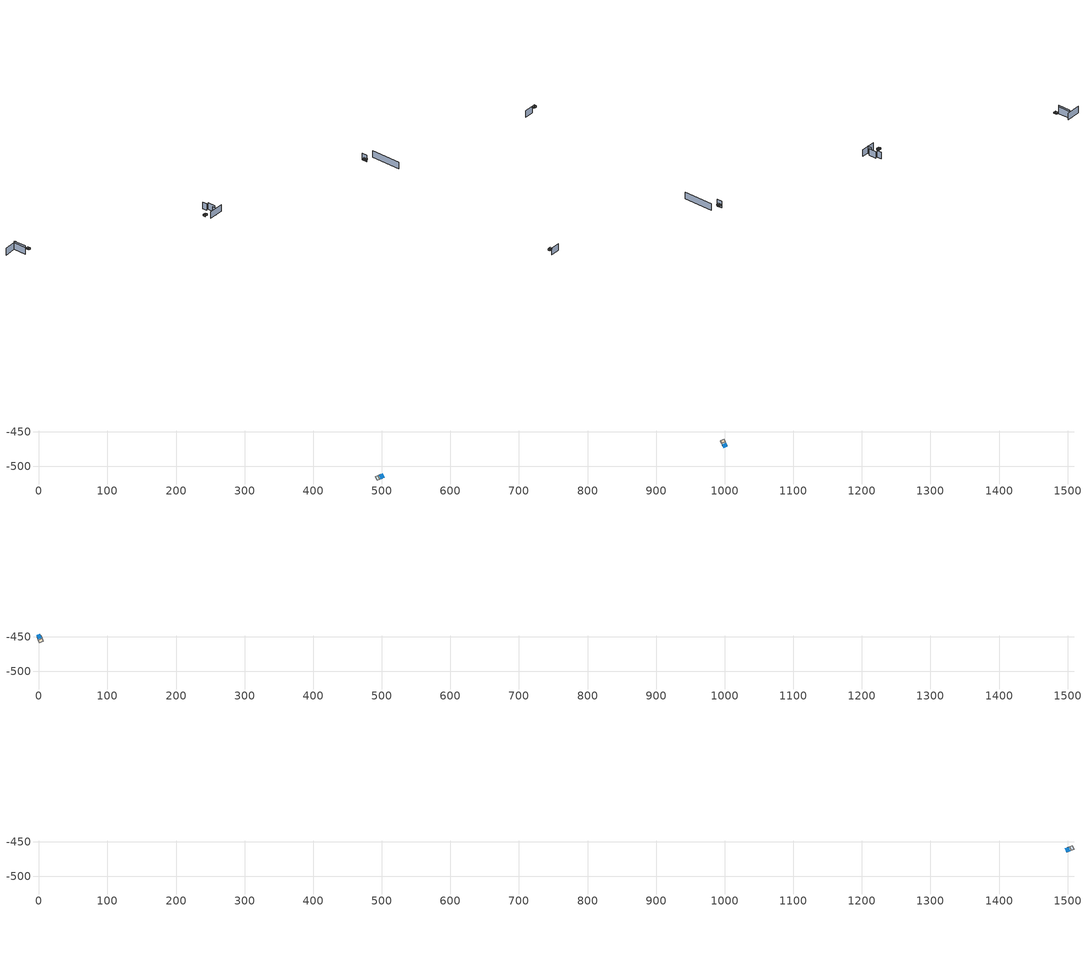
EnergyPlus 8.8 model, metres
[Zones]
1Perim
 floor adiabatic (115mmSandLimeBrick): 501.1,-517.32 496.77,-519.2 494.39,-513.69 498.72,-511.82 z4.11
 wall outside (U0-5): 501.1,-517.32 498.72,-511.82 z4.11:8.23
 wall to 1Core (115mmSandLimeBrick): 494.39,-513.69 496.77,-519.2 z4.11:8.23
 wall adiabatic (115mmSandLimeBrick): 498.72,-511.82 494.39,-513.69 / 496.77,-519.2 501.1,-517.32 z4.11:8.23
 window (Single): 501.06,-517.23 498.76,-511.91 z4.96:7.52
 ceiling adiabatic (115mmSandLimeBrick): 501.1,-517.32 498.72,-511.82 495.25,-513.31 497.63,-518.82 z8.23
 roof outside (U0-4): 497.63,-518.82 495.25,-513.31 494.39,-513.69 496.77,-519.2 z8.23
1Core
 floor adiabatic (115mmSandLimeBrick): 496.77,-519.2 493.09,-520.79 490.71,-515.28 494.39,-513.69 z4.11
 wall adiabatic (115mmSandLimeBrick): 494.39,-513.69 490.71,-515.28 493.09,-520.79 496.77,-519.2 z4.11:8.23
 ceiling adiabatic (115mmSandLimeBrick): 496.77,-519.2 494.39,-513.69 491.44,-514.96 493.82,-520.47 z8.23
 roof outside (U0-4): 493.82,-520.47 491.44,-514.96 490.71,-515.28 493.09,-520.79 z8.23
2Perim
 floor adiabatic (115mmSandLimeBrick): 997.2,-470.98 995.34,-466.64 1000.85,-464.27 1002.72,-468.6 z4.11
 wall outside (U0-5): 997.2,-470.98 1002.72,-468.6 z4.11:8.23
 wall to 2Core (115mmSandLimeBrick): 1000.85,-464.27 995.34,-466.64 z4.11:8.23
 wall adiabatic (115mmSandLimeBrick): 1002.72,-468.6 1000.85,-464.27 / 995.34,-466.64 997.2,-470.98 z4.11:8.23
 window (Single): 997.3,-470.94 1002.62,-468.64 z4.96:7.52
 ceiling adiabatic (115mmSandLimeBrick): 997.2,-470.98 1002.72,-468.6 1001.22,-465.14 995.71,-467.51 z8.23
 roof outside (U0-4): 995.71,-467.51 1001.22,-465.14 1000.85,-464.27 995.34,-466.64 z8.23
2Core
 floor adiabatic (115mmSandLimeBrick): 995.34,-466.64 993.75,-462.96 999.27,-460.59 1000.85,-464.27 z4.11
 wall adiabatic (115mmSandLimeBrick): 1000.85,-464.27 999.27,-460.59 993.75,-462.96 995.34,-466.64 z4.11:8.23
 ceiling adiabatic (115mmSandLimeBrick): 995.34,-466.64 1000.85,-464.27 999.58,-461.32 994.07,-463.7 z8.23
 roof outside (U0-4): 994.07,-463.7 999.58,-461.32 999.27,-460.59 993.75,-462.96 z8.23
0Perim
 floor adiabatic (115mmSandLimeBrick): 2.8,-447.9 4.66,-452.23 -0.85,-454.6 -2.72,-450.27 z8.23
 wall outside (U0-5): 2.8,-447.9 -2.72,-450.27 z8.23:12.34
 wall to 0Core (115mmSandLimeBrick): -0.85,-454.6 4.66,-452.23 z8.23:12.34
 wall adiabatic (115mmSandLimeBrick): -2.72,-450.27 -0.85,-454.6 / 4.66,-452.23 2.8,-447.9 z8.23:12.34
 window (Single): 2.7,-447.94 -2.62,-450.23 z9.08:11.63
 ceiling adiabatic (115mmSandLimeBrick): 2.8,-447.9 -2.72,-450.27 -1.22,-453.74 4.29,-451.36 z12.34
 roof outside (U0-4): 4.29,-451.36 -1.22,-453.74 -0.85,-454.6 4.66,-452.23 z12.34
0Core
 floor adiabatic (115mmSandLimeBrick): 4.66,-452.23 6.25,-455.91 0.73,-458.29 -0.85,-454.6 z8.23
 wall adiabatic (115mmSandLimeBrick): -0.85,-454.6 0.73,-458.29 6.25,-455.91 4.66,-452.23 z8.23:12.34
 ceiling adiabatic (115mmSandLimeBrick): 4.66,-452.23 -0.85,-454.6 0.42,-457.55 5.93,-455.18 z12.34
 roof outside (U0-4): 5.93,-455.18 0.42,-457.55 0.73,-458.29 6.25,-455.91 z12.34
3Perim
 floor adiabatic (115mmSandLimeBrick): 1498.92,-458.66 1503.26,-456.82 1505.61,-462.34 1501.26,-464.18 z16.46
 wall outside (U0-5): 1498.92,-458.66 1501.26,-464.18 z16.46:20.57
 wall to 3Core (115mmSandLimeBrick): 1505.61,-462.34 1503.26,-456.82 z16.46:20.57
 wall adiabatic (115mmSandLimeBrick): 1501.26,-464.18 1505.61,-462.34 / 1503.26,-456.82 1498.92,-458.66 z16.46:20.57
 window (Single): 1498.96,-458.75 1501.22,-464.09 z17.31:19.86
 ceiling adiabatic (115mmSandLimeBrick): 1498.92,-458.66 1501.26,-464.18 1504.74,-462.71 1502.4,-457.19 z20.57
 roof outside (U0-4): 1502.4,-457.19 1504.74,-462.71 1505.61,-462.34 1503.26,-456.82 z20.57
3Core
 floor adiabatic (115mmSandLimeBrick): 1503.26,-456.82 1506.96,-455.25 1509.3,-460.78 1505.61,-462.34 z16.46
 wall adiabatic (115mmSandLimeBrick): 1505.61,-462.34 1509.3,-460.78 1506.96,-455.25 1503.26,-456.82 z16.46:20.57
 ceiling adiabatic (115mmSandLimeBrick): 1503.26,-456.82 1505.61,-462.34 1508.56,-461.09 1506.22,-455.57 z20.57
 roof outside (U0-4): 1506.22,-455.57 1508.56,-461.09 1509.3,-460.78 1506.96,-455.25 z20.57
shading: -57.89,-441.31 -18.1,-421.46 / -11.18,-460.71 -25.66,-427.06 / 546.33,-511.71 506.18,-529 / 521.75,-510.48 527.05,-520.01 / 519.6,-487.49 528.22,-507.7 / 508.99,-477.87 514.16,-489.88 / 999.82,-470.74 993.64,-458.15 / 1024.75,-459.12 1059.45,-541.01 / 1473.86,-469.99 1499.12,-459.12 z0:20.57; -11.18,-460.71 -25.66,-427.06 z20.57:25.57
[Site:GroundTemperature:BuildingSurface]
14, 14, 14, 14, 14, 14, 14, 14, 14, 14, 14, 14
[Site:GroundReflectance]
0.2, 0.2, 0.2, 0.2, 0.2, 0.2, 0.2, 0.2, 0.2, 0.2, 0.2, 0.2
[Site:GroundReflectance:SnowModifier]
1, 1
[Building]
Building: North Axis {deg}=0; Terrain=Suburbs; Loads Convergence Tolerance Value=.04; Temperature Convergence Tolerance Value {deltaC}=.4; Solar Distribution=MinimalShadowing; Maximum Number of Warmup Days=25
[Construction]
115mmSandLimeBrick: Plaster_0.005_115mmSandLimeBrick, Sand-Lime Brick_0.08_115mmSandLimeBrick, Plaster_0.08_115mmSandLimeBrick
U0-5: XPS Board_0.01_U0-5, General Concrete_0.2_U0-5
U0-4: XPS Board_0.06_U0-4, General Concrete_0.2_U0-4
Single: Generic Clear Glass 6mm_0.006_Single
[Material] Roughness=Rough; Thermal Absorptance=0.9
Name | Thickness {m} | Conductivity {W/m-K} | Density {kg/m3} | Specific Heat {J/kg-K} | Solar Absorptance | Visible Absorptance
Plaster_0.005_115mmSandLimeBrick | 0.005 | 1 | 2000 | 1130 | 0.6 | 0.6
Sand-Lime Brick_0.08_115mmSandLimeBrick | 0.08 | 0.56 | 1200 | 1000 | 0.6 | 0.6
Plaster_0.08_115mmSandLimeBrick | 0.08 | 1 | 2000 | 1130 | 0.6 | 0.6
XPS Board_0.01_U0-5 | 0.01 | 0.034 | 35 | 1400 | 0.6 | 0.6
General Concrete_0.2_U0-5; General Concrete_0.2_U0-4 | 0.2 | 2 | 2400 | 950 | 0.7 | 0.7
XPS Board_0.06_U0-4 | 0.06 | 0.034 | 35 | 1400 | 0.6 | 0.6
[WindowMaterial:Glazing]
Generic Clear Glass 6mm_0.006_Single: Optical Data Type=SpectralAverage; Window Glass Spectral Data Set=SpectralAverage; Thickness {m}=0.006; Solar Transmittance at Normal Incidence=0.68; Front Side Solar Reflectance at Normal Incidence=0.09; Back Side Solar Reflectance at Normal Incidence=0.1; Visible Transmittance at Normal Incidence=0.81; Front Side Visible Reflectance at Normal Incidence=0.11; Back Side Visible Reflectance at Normal Incidence=0.12; Infrared Transmittance at Normal Incidence=0; Front Side Infrared Hemispherical Emissivity=0.2; Back Side Infrared Hemispherical Emissivity=0.2; Conductivity {W/m-K}=0.9; Dirt Correction Factor for Solar and Visible Transmittance=1
[EnergyManagementSystem:Sensor]
Name | Output:Variable or Output:Meter Index Key | Output:Variable or Output:Meter
OutdoorTemp | Environment | Site Outdoor Air Drybulb Temperature
OutdoorRelHumid | Environment | Site Outdoor Air Relative Humidity
USRNATVENT_0Perim; USRNATVENT_1Perim; USRNATVENT_2Perim; USRNATVENT_3Perim | AllOff | Schedule Value
[Zone] Type=1; Multiplier=1; Zone Inside Convection Algorithm=TARP; Zone Outside Convection Algorithm=DOE-2
Name | Volume {m3} | Floor Area {m2}
0Perim; 1Perim; 2Perim; 3Perim | 116.431 | 28.301
0Core; 1Core; 2Core; 3Core | 99.0069 | 24.0656
[People] Number of People Schedule=AllOn; Number of People Calculation Method=People/Area; People per Zone Floor Area {person/m2}=0.5; Fraction Radiant=0.3; Sensible Heat Fraction=AUTOCALCULATE; Carbon Dioxide Generation Rate {m3/s-W}=3.82e-08; Enable ASHRAE 55 Comfort Warnings=No; Mean Radiant Temperature Calculation Type=ZoneAveraged; Clothing Insulation Calculation Method=DynamicClothingModelASHRAE55; Thermal Comfort Model 1 Type=AdaptiveASH55
Name | Zone or ZoneList | Activity Level Schedule | Work Efficiency Schedule | Air Velocity Schedule
People 0Perim | 0Perim | 0PerimPeopleActivity | 0PerimWorkEfficiency | 0PerimAirVelocity
People 0Core | 0Core | 0CorePeopleActivity | 0CoreWorkEfficiency | 0CoreAirVelocity
People 1Perim | 1Perim | 1PerimPeopleActivity | 1PerimWorkEfficiency | 1PerimAirVelocity
People 1Core | 1Core | 1CorePeopleActivity | 1CoreWorkEfficiency | 1CoreAirVelocity
People 2Perim | 2Perim | 2PerimPeopleActivity | 2PerimWorkEfficiency | 2PerimAirVelocity
People 2Core | 2Core | 2CorePeopleActivity | 2CoreWorkEfficiency | 2CoreAirVelocity
People 3Perim | 3Perim | 3PerimPeopleActivity | 3PerimWorkEfficiency | 3PerimAirVelocity
People 3Core | 3Core | 3CorePeopleActivity | 3CoreWorkEfficiency | 3CoreAirVelocity
[ElectricEquipment] Schedule=AllOn; Design Level Calculation Method=Watts/Area; Watts per Zone Floor Area {W/m2}=35; Fraction Latent=0; Fraction Radiant=.2; Fraction Lost=0
Name | Zone or ZoneList
0Perim Equipment 1 | 0Perim
0Core Equipment 1 | 0Core
1Perim Equipment 1 | 1Perim
1Core Equipment 1 | 1Core
2Perim Equipment 1 | 2Perim
2Core Equipment 1 | 2Core
3Perim Equipment 1 | 3Perim
3Core Equipment 1 | 3Core
[Lights] Schedule=AllOn; Design Level Calculation Method=Watts/Area; Watts per Zone Floor Area {W/m2}=15; Return Air Fraction=0; Fraction Radiant=.42; Fraction Visible=.18; Fraction Replaceable=1
Name | Zone or ZoneList
0Perim General lighting | 0Perim
0Core General lighting | 0Core
1Perim General lighting | 1Perim
1Core General lighting | 1Core
2Perim General lighting | 2Perim
2Core General lighting | 2Core
3Perim General lighting | 3Perim
3Core General lighting | 3Core
[ZoneControl:Thermostat]
Name | Zone or ZoneList | Control Type Schedule | Control 1
0Perim Thermostat | 0Perim | 0PerimZoneControlTypeSched | Dual Setpoint - Zone 0Perim
0Core Thermostat | 0Core | 0CoreZoneControlTypeSched | Dual Setpoint - Zone 0Core
1Perim Thermostat | 1Perim | 1PerimZoneControlTypeSched | Dual Setpoint - Zone 1Perim
1Core Thermostat | 1Core | 1CoreZoneControlTypeSched | Dual Setpoint - Zone 1Core
2Perim Thermostat | 2Perim | 2PerimZoneControlTypeSched | Dual Setpoint - Zone 2Perim
2Core Thermostat | 2Core | 2CoreZoneControlTypeSched | Dual Setpoint - Zone 2Core
3Perim Thermostat | 3Perim | 3PerimZoneControlTypeSched | Dual Setpoint - Zone 3Perim
3Core Thermostat | 3Core | 3CoreZoneControlTypeSched | Dual Setpoint - Zone 3Core
[ThermostatSetpoint:DualSetpoint]
Name | Heating Setpoint Temperature Schedule | Cooling Setpoint Temperature Schedule
Dual Setpoint - Zone 0Perim | 0PerimHeating_SP_Sch | 0PerimCooling_SP_Sch
Dual Setpoint - Zone 0Core | 0CoreHeating_SP_Sch | 0CoreCooling_SP_Sch
Dual Setpoint - Zone 1Perim | 1PerimHeating_SP_Sch | 1PerimCooling_SP_Sch
Dual Setpoint - Zone 1Core | 1CoreHeating_SP_Sch | 1CoreCooling_SP_Sch
Dual Setpoint - Zone 2Perim | 2PerimHeating_SP_Sch | 2PerimCooling_SP_Sch
Dual Setpoint - Zone 2Core | 2CoreHeating_SP_Sch | 2CoreCooling_SP_Sch
Dual Setpoint - Zone 3Perim | 3PerimHeating_SP_Sch | 3PerimCooling_SP_Sch
Dual Setpoint - Zone 3Core | 3CoreHeating_SP_Sch | 3CoreCooling_SP_Sch
[Zone equipment]
0Perim: 0Perim Ideal Loads Air
0Core: 0Core Ideal Loads Air
1Perim: 1Perim Ideal Loads Air
1Core: 1Core Ideal Loads Air
2Perim: 2Perim Ideal Loads Air
2Core: 2Core Ideal Loads Air
3Perim: 3Perim Ideal Loads Air
3Core: 3Core Ideal Loads Air
[ZoneHVAC:IdealLoadsAirSystem] Maximum Heating Supply Air Temperature {C}=30; Minimum Cooling Supply Air Temperature {C}=18; Maximum Heating Supply Air Humidity Ratio {kgWater/kgDryAir}=0.01; Minimum Cooling Supply Air Humidity Ratio {kgWater/kgDryAir}=0.008; Heating Limit=NoLimit; Maximum Heating Air Flow Rate {m3/s}=100; Cooling Limit=NoLimit; Maximum Cooling Air Flow Rate {m3/s}=100; Heating Availability Schedule=AllOn; Cooling Availability Schedule=AllOn; Dehumidification Control Type=None; Humidification Control Type=None; Demand Controlled Ventilation Type=OccupancySchedule; Outdoor Air Economizer Type=NoEconomizer; Heat Recovery Type=None; Sensible Heat Recovery Effectiveness=0.7; Latent Heat Recovery Effectiveness=0.65
Name | Design Specification Outdoor Air Object
0Perim Ideal Loads Air | 0PerimMinFreshAir
0Core Ideal Loads Air | 0CoreMinFreshAir
1Perim Ideal Loads Air | 1PerimMinFreshAir
1Core Ideal Loads Air | 1CoreMinFreshAir
2Perim Ideal Loads Air | 2PerimMinFreshAir
2Core Ideal Loads Air | 2CoreMinFreshAir
3Perim Ideal Loads Air | 3PerimMinFreshAir
3Core Ideal Loads Air | 3CoreMinFreshAir
[DesignSpecification:OutdoorAir] Outdoor Air Method=Sum; Outdoor Air Flow per Person {m3/s-person}=0.002; Outdoor Air Flow per Zone Floor Area {m3/s-m2}=0.002; Outdoor Air Schedule=AllOn
0PerimMinFreshAir; 0CoreMinFreshAir; 1PerimMinFreshAir; 1CoreMinFreshAir; 2PerimMinFreshAir; 2CoreMinFreshAir; 3PerimMinFreshAir; 3CoreMinFreshAir
[ZoneVentilation:DesignFlowRate] Schedule=AllOn; Design Flow Rate Calculation Method=AirChanges/Hour; Air Changes per Hour {1/hr}=0; Ventilation Type=NATURAL; Fan Pressure Rise {Pa}=0; Fan Total Efficiency=1; Constant Term Coefficient=1; Temperature Term Coefficient=0; Velocity Term Coefficient=0; Velocity Squared Term Coefficient=0; Minimum Indoor Temperature {C}=18; Delta Temperature {deltaC}=1; Maximum Wind Speed {m/s}=40
Name | Zone or ZoneList
0Perim ScheduledVent | 0Perim
1Perim ScheduledVent | 1Perim
2Perim ScheduledVent | 2Perim
3Perim ScheduledVent | 3Perim
[EnergyManagementSystem:Actuator] Actuated Component Type=Schedule:Constant; Actuated Component Control Type=Schedule Value
Name | Actuated Component Unique
NATVENT_AVAIL_SCHED_ACTUATOR_0Perim | NATVENT_AVAIL_SCHED_0Perim
NATVENT_AVAIL_SCHED_ACTUATOR_1Perim | NATVENT_AVAIL_SCHED_1Perim
NATVENT_AVAIL_SCHED_ACTUATOR_2Perim | NATVENT_AVAIL_SCHED_2Perim
NATVENT_AVAIL_SCHED_ACTUATOR_3Perim | NATVENT_AVAIL_SCHED_3Perim
[EnergyManagementSystem:ProgramCallingManager]
My 0Perim_Setpoint_Schedule_Calculator_Example: BeginTimestepBeforePredictor; 0Perim_ErlEnforceBinary
My 1Perim_Setpoint_Schedule_Calculator_Example: BeginTimestepBeforePredictor; 1Perim_ErlEnforceBinary
My 2Perim_Setpoint_Schedule_Calculator_Example: BeginTimestepBeforePredictor; 2Perim_ErlEnforceBinary
My 3Perim_Setpoint_Schedule_Calculator_Example: BeginTimestepBeforePredictor; 3Perim_ErlEnforceBinary
[EnergyManagementSystem:Program]
0Perim_ErlEnforceBinary: IF (USRNATVENT_0Perim > 0); Set NATVENT_AVAIL_SCHED_ACTUATOR_0Perim = 1; ELSE; Set NATVENT_AVAIL_SCHED_ACTUATOR_0Perim = 0; ENDIF
1Perim_ErlEnforceBinary: IF (USRNATVENT_1Perim > 0); Set NATVENT_AVAIL_SCHED_ACTUATOR_1Perim = 1; ELSE; Set NATVENT_AVAIL_SCHED_ACTUATOR_1Perim = 0; ENDIF
2Perim_ErlEnforceBinary: IF (USRNATVENT_2Perim > 0); Set NATVENT_AVAIL_SCHED_ACTUATOR_2Perim = 1; ELSE; Set NATVENT_AVAIL_SCHED_ACTUATOR_2Perim = 0; ENDIF
3Perim_ErlEnforceBinary: IF (USRNATVENT_3Perim > 0); Set NATVENT_AVAIL_SCHED_ACTUATOR_3Perim = 1; ELSE; Set NATVENT_AVAIL_SCHED_ACTUATOR_3Perim = 0; ENDIF
[ZoneVentilation:WindandStackOpenArea] Opening Area {m2}=11.8484; Opening Effectiveness=0; Effective Angle {deg}=0; Height Difference {m}=0.638386; Discharge Coefficient for Opening=0.6; Minimum Indoor Temperature {C}=24; Maximum Indoor Temperature {C}=100; Delta Temperature {deltaC}=1; Minimum Outdoor Temperature {C}=22; Maximum Outdoor Temperature {C}=26; Maximum Wind Speed {m/s}=40
Name | Zone | Opening Area Fraction Schedule
0PerimNatVent_Buoy | 0Perim | NATVENT_AVAIL_SCHED_0Perim
1PerimNatVent_Buoy | 1Perim | NATVENT_AVAIL_SCHED_1Perim
2PerimNatVent_Buoy | 2Perim | NATVENT_AVAIL_SCHED_2Perim
3PerimNatVent_Buoy | 3Perim | NATVENT_AVAIL_SCHED_3Perim
[ZoneInfiltration:DesignFlowRate] Schedule=On; Design Flow Rate Calculation Method=AirChanges/Hour; Air Changes per Hour {1/hr}=2; Constant Term Coefficient=1; Temperature Term Coefficient=0; Velocity Term Coefficient=0; Velocity Squared Term Coefficient=0
Name | Zone or ZoneList
0PerimInfiltration | 0Perim
1PerimInfiltration | 1Perim
2PerimInfiltration | 2Perim
3PerimInfiltration | 3Perim
[WaterUse:Equipment]
Name | Peak Flow Rate {m3/s} | Flow Rate Fraction Schedule | Target Temperature Schedule | Hot Water Supply Temperature Schedule | Cold Water Supply Temperature Schedule
DHW 0Perim | 0 | equipOffice | DHW Supply Temperature 0Perim | DHW Supply Temperature 0Perim | DHW Mains Temperature 0Perim
DHW 0Core | 2.00547e-05 | 60HrWk | DHW Supply Temperature 0Core | DHW Supply Temperature 0Core | DHW Mains Temperature 0Core
DHW 1Perim | 0 | equipOffice | DHW Supply Temperature 1Perim | DHW Supply Temperature 1Perim | DHW Mains Temperature 1Perim
DHW 1Core | 2.00547e-05 | 60HrWk | DHW Supply Temperature 1Core | DHW Supply Temperature 1Core | DHW Mains Temperature 1Core
DHW 2Perim | 0 | equipOffice | DHW Supply Temperature 2Perim | DHW Supply Temperature 2Perim | DHW Mains Temperature 2Perim
DHW 2Core | 2.00547e-05 | 60HrWk | DHW Supply Temperature 2Core | DHW Supply Temperature 2Core | DHW Mains Temperature 2Core
DHW 3Perim | 0 | equipOffice | DHW Supply Temperature 3Perim | DHW Supply Temperature 3Perim | DHW Mains Temperature 3Perim
DHW 3Core | 2.00547e-05 | 60HrWk | DHW Supply Temperature 3Core | DHW Supply Temperature 3Core | DHW Mains Temperature 3Core
[Schedule:Constant]
On: On/Off, 1
0PerimPeopleActivity; 0CorePeopleActivity; 1PerimPeopleActivity; 1CorePeopleActivity; 2PerimPeopleActivity; 2CorePeopleActivity; 3PerimPeopleActivity; 3CorePeopleActivity: Any Number, 125.28
0PerimAirVelocity; 0CoreAirVelocity; 1PerimAirVelocity; 1CoreAirVelocity; 2PerimAirVelocity; 2CoreAirVelocity; 3PerimAirVelocity; 3CoreAirVelocity: Any Number, 0.2
0PerimWorkEfficiency; 0CoreWorkEfficiency; 1PerimWorkEfficiency; 1CoreWorkEfficiency; 2PerimWorkEfficiency; 2CoreWorkEfficiency; 3PerimWorkEfficiency; 3CoreWorkEfficiency: Any Number, 0
0PerimHeating_SP_Sch; 0PerimCooling_SP_Sch; 0CoreHeating_SP_Sch; 0CoreCooling_SP_Sch; 1PerimHeating_SP_Sch; 1PerimCooling_SP_Sch; 1CoreHeating_SP_Sch; 1CoreCooling_SP_Sch; 2PerimHeating_SP_Sch; 2PerimCooling_SP_Sch; 2CoreHeating_SP_Sch; 2CoreCooling_SP_Sch; 3PerimHeating_SP_Sch; 3PerimCooling_SP_Sch; 3CoreHeating_SP_Sch; 3CoreCooling_SP_Sch: Temperature, 24
0PerimZoneControlTypeSched; 0CoreZoneControlTypeSched; 1PerimZoneControlTypeSched; 1CoreZoneControlTypeSched; 2PerimZoneControlTypeSched; 2CoreZoneControlTypeSched; 3PerimZoneControlTypeSched; 3CoreZoneControlTypeSched: Any Number, 4
NATVENT_AVAIL_SCHED_0Perim; NATVENT_AVAIL_SCHED_1Perim; NATVENT_AVAIL_SCHED_2Perim; NATVENT_AVAIL_SCHED_3Perim: Fraction, 1
DHW Supply Temperature 0Perim; DHW Supply Temperature 0Core; DHW Supply Temperature 1Perim; DHW Supply Temperature 1Core; DHW Supply Temperature 2Perim; DHW Supply Temperature 2Core; DHW Supply Temperature 3Perim; DHW Supply Temperature 3Core: Temperature, 65
DHW Mains Temperature 0Perim; DHW Mains Temperature 0Core; DHW Mains Temperature 1Perim; DHW Mains Temperature 1Core; DHW Mains Temperature 2Perim; DHW Mains Temperature 2Core; DHW Mains Temperature 3Perim; DHW Mains Temperature 3Core: Temperature, 10
[Schedule:Year]
AllOn: AllOn, 1, 1, 12, 31
equipOffice: equipOffice, 1, 1, 12, 31
AllOff: AllOff, 1, 1, 12, 31
60HrWk: 60HrWk, 1, 1, 12, 31
[Schedule:Week:Daily]
AllOn: AllOn, AllOn, AllOn, AllOn, AllOn, AllOn, AllOn, AllOn, AllOn, AllOn, AllOn, AllOn
equipOffice: equipOfficeWeekEnd, equipOffice, equipOffice, equipOffice, equipOffice, equipOffice, equipOfficeWeekEnd, equipOfficeWeekEnd, equipOffice, equipOffice, equipOffice, equipOffice
AllOff: AllOff, AllOff, AllOff, AllOff, AllOff, AllOff, AllOff, AllOff, AllOff, AllOff, AllOff, AllOff
60HrWk: 60HrWkDay, 60HrWkDay, 60HrWkDay, 60HrWkDay, 60HrWkDay, 60HrWkDay, 60HrWkDay, 60HrWkDay, 60HrWkDay, 60HrWkDay, 60HrWkDay, 60HrWkDay
[Schedule:Day:Hourly]
AllOn: 1, 1, 1, 1, 1, 1, 1, 1, 1, 1, 1, 1, 1, 1, 1, 1, 1, 1, 1, 1, 1, 1, 1, 1
equipOffice; equipOfficeWeekEnd: 0.1, 0.1, 0.1, 0.1, 0.1, 0.1, 0.1, 0.2, 0.4, 0.6, 0.8, 0.8, 0.4, 0.6, 0.8, 0.8, 0.4, 0.2, 0.1, 0.1, 0.1, 0.1, 0.1, 0.1
AllOff: 0, 0, 0, 0, 0, 0, 0, 0, 0, 0, 0, 0, 0, 0, 0, 0, 0, 0, 0, 0, 0, 0, 0, 0
60HrWkDay: 0.2, 0.2, 0.2, 0.2, 0.2, 0.2, 0.2, 0.4, 0.8, 0.8, 1, 1, 0.8, 1, 1, 1, 0.8, 0.4, 0.2, 0.2, 0.2, 0.2, 0.2, 0.2
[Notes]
----  This file was generated with Archsim v.4.0.2.17
-------------------------ERL SENSORS--------------------------
115mmSandLimeBrick GasType: Partition
